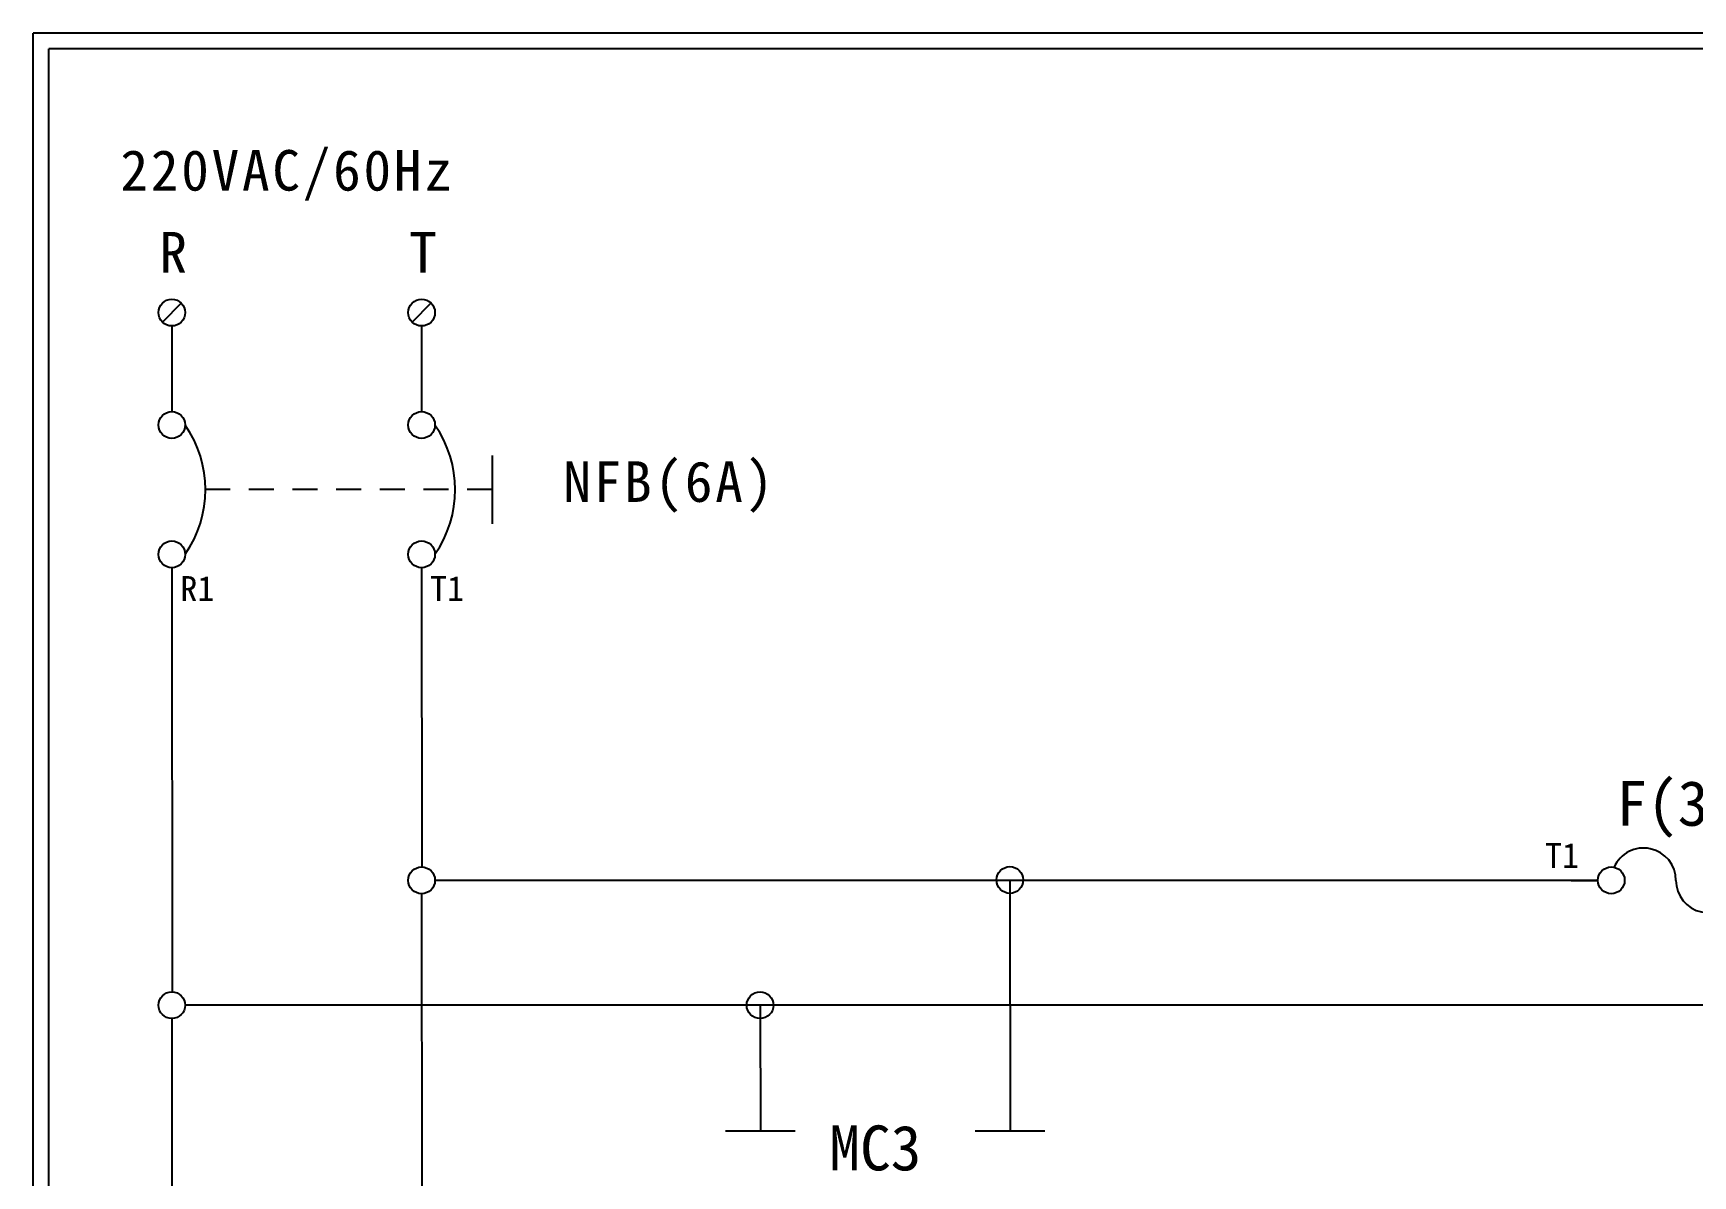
# Model space of a CAD drawing. Extents: x 10 to 297, y 3 to 207.
# Drawn here: x 10 to 142.9, y 115.5 to 207 of the extents above; entities that cross this region are included whole.
import ezdxf

# ---------------------------------------------------------------- set-up
doc = ezdxf.new("R2010")
doc.units = 0
doc.linetypes.add('HIDDEN9', pattern=[3.5, 2, -1.5])
doc.layers.get('0').update_dxf_attribs({"linetype": 'CONTINUOUS'})
doc.layers.add('圖框層', color=7, linetype='CONTINUOUS')
doc.layers.add('標尺寸層', color=3, linetype='CONTINUOUS')
doc.styles.add('STSL', font='kaiu.ttf')
doc.styles.add('標楷體', font='kaiu.ttf')

# ---------------------------------------------------------------- blocks, each defined once
blk = doc.blocks.new('FUSE')
at = {"color": 7}
for p, q in [((0, 0), (2.14, 0)), ((14.64, 0), (16.78, 0))]:
    blk.add_line(p, q, dxfattribs=at)
for centre in [(3.21, 0), (13.56, 0)]:
    blk.add_circle(centre, 1.07)
for centre, start, end in [((5.8, 0), 0, 156.116), ((10.98, 0), 180, 336.116)]:
    blk.add_arc(centre, 2.59, start, end, dxfattribs=at)

msp = doc.modelspace()

# ---------------------------------------------------------------- linework, layer by layer
for p, q in [((21.85, 185.35), (20.34, 183.83)), ((41.85, 185.35), (40.34, 183.83)), ((21.1, 164.1), (21.12, 130.19)), ((41.1, 164.1), (41.12, 140.19)), ((135.29, 139.12), (42.17, 139.12)), ((88.2, 139.12), (88.22, 119.06)), ((41.09, 138.05), (41.11, 114.4)), ((155.99, 129.12), (22.17, 129.12)), ((68.2, 129.12), (68.22, 119.06)), ((21.1, 128.05), (21.11, 114.4))]:
    msp.add_line(p, q)
at = {"color": 7, "linetype": 'HIDDEN9'}
msp.add_line((46.76, 170.41), (23.79, 170.41), dxfattribs=at)
for centre in [(21.1, 184.59), (41.1, 184.59), (21.1, 175.59), (41.1, 175.59), (21.1, 165.23), (41.1, 165.23), (41.1, 139.12), (88.2, 139.15), (21.1, 129.12), (68.2, 129.12)]:
    msp.add_circle(centre, 1.07)
at = {"color": 7}
for centre in [(14.74, 170.41), (34.74, 170.41)]:
    msp.add_arc(centre, 9.05, 325.1286, 34.8714, dxfattribs=at)
at = {"layer": '圖框層', "color": 7}
for p, q in [((297, 206.97), (10, 206.97)), ((10, 3), (10, 206.97)), ((295.75, 205.72), (11.25, 205.72)), ((11.25, 4.25), (11.25, 205.72))]:
    msp.add_line(p, q, dxfattribs=at)
at = {"layer": '標尺寸層', "color": 7}
for p, q in [((21.1, 183.52), (21.1, 176.66)), ((41.1, 183.52), (41.1, 176.66)), ((46.76, 173.14), (46.76, 167.68)), ((21.1, 164.16), (21.1, 164.1)), ((41.1, 164.16), (41.1, 164.1)), ((65.43, 119.06), (71, 119.06)), ((85.43, 119.06), (91, 119.06))]:
    msp.add_line(p, q, dxfattribs=at)

# ---------------------------------------------------------------- block references
at = {"color": 7}
msp.add_blockref('FUSE', (133.14, 139.12), dxfattribs=at)

# ---------------------------------------------------------------- texts
at = {"color": 0, "char_height": 3.25, "style": '標楷體'}
for s, insert, width, attachment_point in [('\\pt6.5;{\\T1.1;220VAC/60Hz}', (16.99, 197.61), 35.213, 1), ('\\pt6.5;{\\T1.1;R}', (20.1, 191.05), 2, 1), ('\\pt6.5;{\\T1.1;T}', (40.1, 191.05), 2, 1), ('\\pt6.5;{\\T1.1;NFB(6A)}', (60.96, 172.68), 24.6072, 2)]:
    msp.add_mtext(s, dxfattribs=dict(at, insert=insert, width=width, attachment_point=attachment_point))
at = {"layer": '圖框層', "color": 4, "style": 'STSL'}
for s, height, p in [('R1', 2, (21.78, 161.49)), ('T1', 2, (41.78, 161.49)), ('F(3A)', 3.6, (136.77, 143.49)), ('T1', 2, (131.05, 140.11)), ('MC3', 3.6, (73.76, 115.89))]:
    msp.add_text(s, height=height, dxfattribs=at).set_placement(p)

doc.saveas('drawing.dxf')
